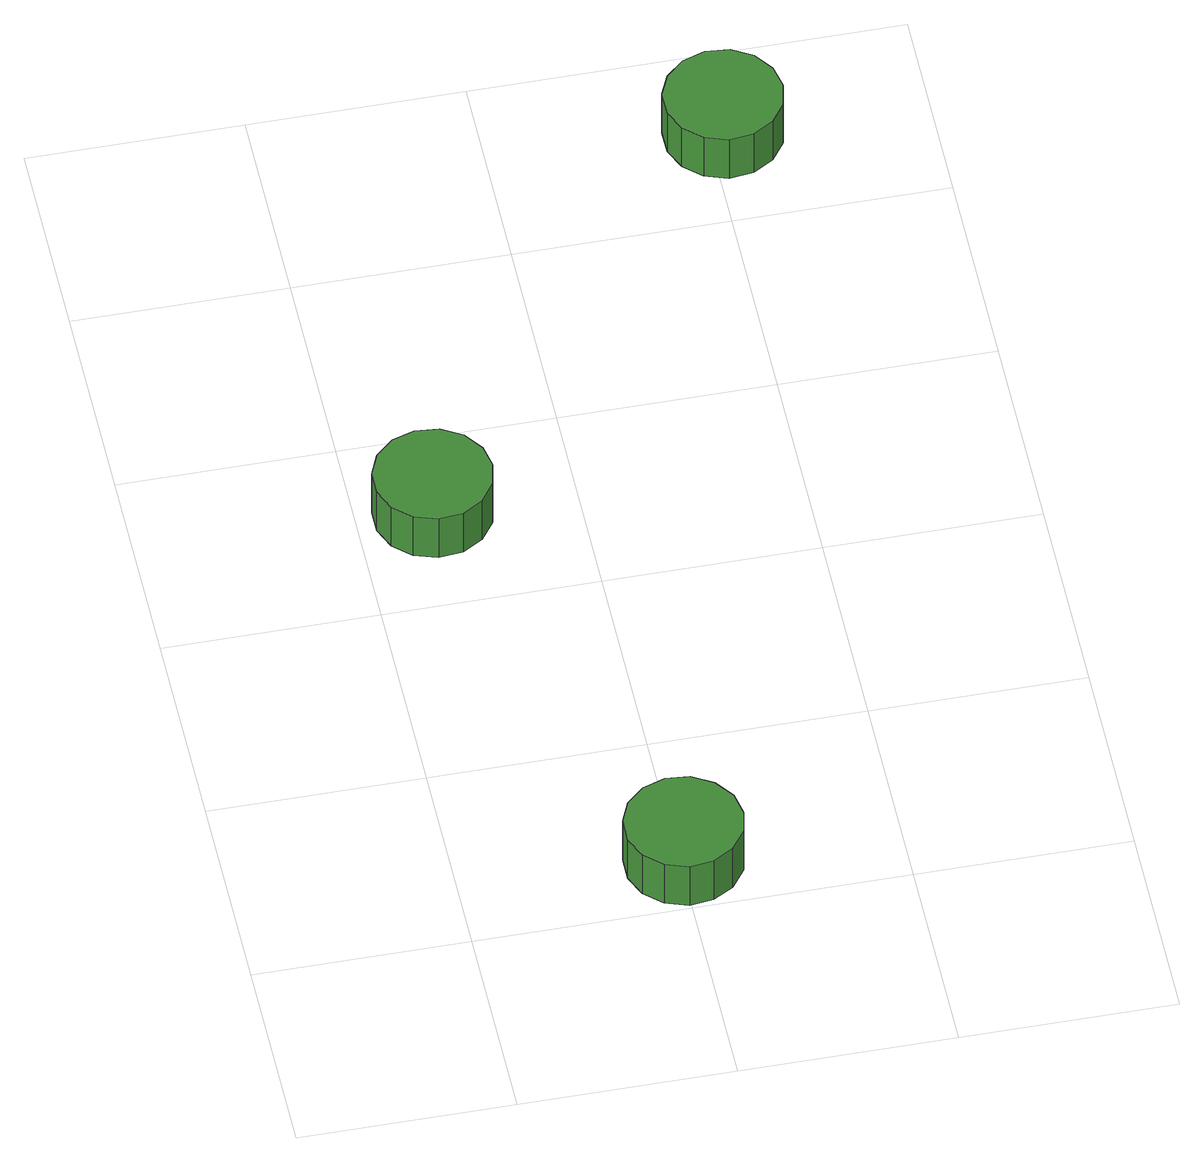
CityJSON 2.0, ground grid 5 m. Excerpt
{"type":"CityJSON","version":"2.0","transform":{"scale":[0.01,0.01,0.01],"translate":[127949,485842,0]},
"CityObjects":{
"tree1":{"type":"SolitaryVegetationObject","attributes":{"function":"something"},"geometry":[{"type":"MultiSurface","lod":"1","boundaries":[[[0,1,2,3,4,5,6,7,8,9,10,11,12,13,14]],[[15,16,17,18,19,20,21,22,23,24,25,26,27,28,29]],[[0,29,28,1]],[[1,28,27,2]],[[2,27,26,3]],[[3,26,25,4]],[[4,25,24,5]],[[5,24,23,6]],[[6,23,22,7]],[[7,22,21,8]],[[8,21,20,9]],[[9,20,19,10]],[[10,19,18,11]],[[11,18,17,12]],[[12,17,16,13]],[[13,16,15,14]],[[14,15,29,0]]]}]},
"tree2":{"type":"SolitaryVegetationObject","attributes":{"function":"something"},"geometry":[{"type":"MultiSurface","lod":"1","boundaries":[[[30,31,32,33,34,35,36,37,38,39,40,41,42,43,44]],[[45,46,47,48,49,50,51,52,53,54,55,56,57,58,59]],[[30,59,58,31]],[[31,58,57,32]],[[32,57,56,33]],[[33,56,55,34]],[[34,55,54,35]],[[35,54,53,36]],[[36,53,52,37]],[[37,52,51,38]],[[38,51,50,39]],[[39,50,49,40]],[[40,49,48,41]],[[41,48,47,42]],[[42,47,46,43]],[[43,46,45,44]],[[44,45,59,30]]]}]},
"tree3":{"type":"SolitaryVegetationObject","attributes":{"function":"something"},"geometry":[{"type":"MultiSurface","lod":"1","boundaries":[[[60,61,62,63,64,65,66,67,68,69,70,71,72,73,74]],[[75,76,77,78,79,80,81,82,83,84,85,86,87,88,89]],[[60,89,88,61]],[[61,88,87,62]],[[62,87,86,63]],[[63,86,85,64]],[[64,85,84,65]],[[65,84,83,66]],[[66,83,82,67]],[[67,82,81,68]],[[68,81,80,69]],[[69,80,79,70]],[[70,79,78,71]],[[71,78,77,72]],[[72,77,76,73]],[[73,76,75,74]],[[74,75,89,60]]]}]}
},
"vertices":[
[644,140,168],[633,196,168],[599,241,168],[550,270,168],[494,276,168],[440,258,168],[398,220,168],[376,169,168],[376,112,168],[398,61,168],[440,23,168],[494,5,168],[550,11,168],[599,39,168],[633,85,168],[633,85,41],[599,39,41],[550,11,41],[494,5,41],[440,23,41],[398,61,41],[376,112,41],[376,169,41],[398,220,41],[440,258,41],[494,276,41],[550,270,41],[599,241,41],[633,196,41],[644,140,41],
[310,1277,164],[298,1332,164],[265,1378,164],[216,1406,164],[160,1412,164],[106,1395,164],[64,1357,164],[41,1305,164],[41,1249,164],[64,1197,164],[106,1159,164],[160,1142,164],[216,1148,164],[265,1176,164],[298,1222,164],[298,1222,37],[265,1176,37],[216,1148,37],[160,1142,37],[106,1159,37],[64,1197,37],[41,1249,37],[41,1305,37],[64,1357,37],[106,1395,37],[160,1412,37],[216,1406,37],[265,1378,37],[298,1332,37],[310,1277,37],
[1167,2252,176],[1155,2307,176],[1122,2353,176],[1073,2381,176],[1017,2387,176],[963,2369,176],[921,2331,176],[898,2280,176],[898,2223,176],[921,2172,176],[963,2134,176],[1017,2116,176],[1073,2122,176],[1122,2151,176],[1155,2196,176],[1155,2196,49],[1122,2151,49],[1073,2122,49],[1017,2116,49],[963,2134,49],[921,2172,49],[898,2223,49],[898,2280,49],[921,2331,49],[963,2369,49],[1017,2387,49],[1073,2381,49],[1122,2353,49],[1155,2307,49],[1167,2252,49]
]}
